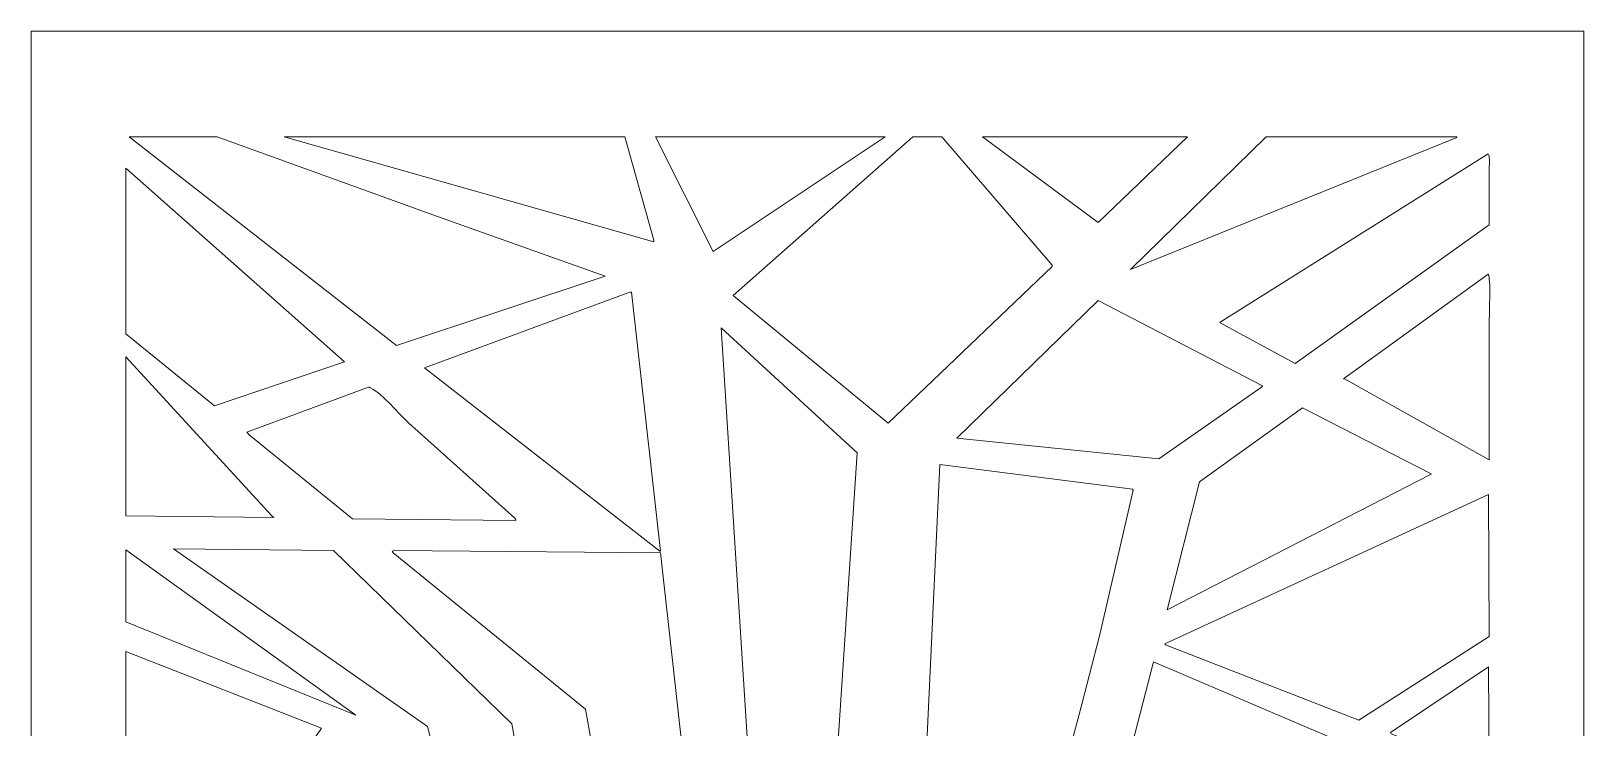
# Model space of a CAD drawing. Header units: centimetres. Extents: x 14.8 to 20.7, y -2.9 to 9.
# Drawn here: x 14.77 to 20.72, y 6.33 to 9 of the extents above; entities that cross this region are included whole.
import ezdxf

# ---------------------------------------------------------------- set-up
doc = ezdxf.new("R2010")
doc.units = ezdxf.units.CM
doc.header["$MEASUREMENT"] = 0
doc.layers.add('layer 1', color=7, linetype='Continuous')

msp = doc.modelspace()

# ---------------------------------------------------------------- linework, layer by layer
at = {"layer": 'layer 1', "color": 250, "lineweight": 9}
for points, knots in [([(14.76651, 9.00076), (14.76651, 9.00076), (14.76651, 9.00076), (14.76651, 9.00076), (14.76651, 9.00076), (14.76651, 9.00076), (20.71958, 9.00076), (20.71958, 9.00076), (20.71958, 9.00076), (20.71958, 9.00076), (20.71958, 9.00076), (20.71958, 9.00076), (20.71958, 9.00076), (20.71958, 9.00076), (20.71958, -2.92623), (20.71958, -2.92623), (20.71958, -2.92623), (20.71958, -2.92623), (20.71958, -2.92623), (20.71958, -2.92623), (20.71958, -2.92623), (20.71958, -2.92623), (14.76651, -2.92623), (14.76651, -2.92623), (14.76651, -2.92623), (14.76651, -2.92623), (14.76651, -2.92623), (14.76651, -2.92623), (14.76651, -2.92623), (14.76651, -2.92623), (14.76651, 9.00076), (14.76651, 9.00076), (14.76651, 9.00076), (14.76651, 9.00076), (14.76651, 9.00076), (14.76651, 9.00076)], [0, 0, 0, 0, 0.1, 0.1, 0.1, 0.1, 0.2, 0.2, 0.2, 0.2, 0.3, 0.3, 0.3, 0.3, 0.4, 0.4, 0.4, 0.4, 0.5, 0.5, 0.5, 0.5, 0.6, 0.6, 0.6, 0.6, 0.7, 0.7, 0.7, 0.7, 0.8, 0.8, 0.8, 0.8, 1, 1, 1, 1]), ([(15.14239, 8.59471), (15.14239, 8.59471), (15.14239, 8.59471), (15.14239, 8.59471), (15.14239, 8.59471), (15.14239, 8.59471), (16.1671, 7.79524), (16.1671, 7.79524), (16.1671, 7.79524), (16.1671, 7.79524), (16.1671, 7.79524), (16.1671, 7.79524), (16.1671, 7.79524), (16.1671, 7.79524), (16.96714, 8.06032), (16.96714, 8.06032), (16.96714, 8.06032), (16.96714, 8.06032), (16.96714, 8.06032), (16.96714, 8.06032), (16.96714, 8.06032), (16.96714, 8.06032), (16.32458, 8.28965), (16.32458, 8.28965), (16.32458, 8.28965), (16.32458, 8.28965), (16.32458, 8.28965), (16.32458, 8.28965), (16.32458, 8.28965), (16.32458, 8.28965), (15.48046, 8.59471), (15.48046, 8.59471), (15.48046, 8.59471), (15.48046, 8.59471), (15.48046, 8.59471), (15.48046, 8.59471), (15.48046, 8.59471), (15.48046, 8.59471), (15.14239, 8.59471), (15.14239, 8.59471), (15.14239, 8.59471), (15.14239, 8.59471), (15.14239, 8.59471), (15.14239, 8.59471)], [0, 0, 0, 0, 0.0833333, 0.0833333, 0.0833333, 0.0833333, 0.1666667, 0.1666667, 0.1666667, 0.1666667, 0.25, 0.25, 0.25, 0.25, 0.3333333, 0.3333333, 0.3333333, 0.3333333, 0.4166667, 0.4166667, 0.4166667, 0.4166667, 0.5, 0.5, 0.5, 0.5, 0.5833333, 0.5833333, 0.5833333, 0.5833333, 0.6666667, 0.6666667, 0.6666667, 0.6666667, 0.75, 0.75, 0.75, 0.75, 0.8333333, 0.8333333, 0.8333333, 0.8333333, 1, 1, 1, 1]), ([(15.73664, 8.59471), (15.73664, 8.59471), (15.73664, 8.59471), (15.73664, 8.59471), (15.73664, 8.59471), (15.73664, 8.59471), (17.15401, 8.19288), (17.15401, 8.19288), (17.15401, 8.19288), (17.15401, 8.19288), (17.15401, 8.19288), (17.15401, 8.19288), (17.15401, 8.19288), (17.15401, 8.19288), (17.15401, 8.19918), (17.15401, 8.19918), (17.15401, 8.19918), (17.15401, 8.19918), (17.15401, 8.19918), (17.15401, 8.19918), (17.15401, 8.19918), (17.15401, 8.19918), (17.04275, 8.59471), (17.04275, 8.59471), (17.04275, 8.59471), (17.04275, 8.59471), (17.04275, 8.59471), (17.04275, 8.59471), (17.04275, 8.59471), (17.04275, 8.59471), (15.73664, 8.59471), (15.73664, 8.59471), (15.73664, 8.59471), (15.73664, 8.59471), (15.73664, 8.59471), (15.73664, 8.59471)], [0, 0, 0, 0, 0.1, 0.1, 0.1, 0.1, 0.2, 0.2, 0.2, 0.2, 0.3, 0.3, 0.3, 0.3, 0.4, 0.4, 0.4, 0.4, 0.5, 0.5, 0.5, 0.5, 0.6, 0.6, 0.6, 0.6, 0.7, 0.7, 0.7, 0.7, 0.8, 0.8, 0.8, 0.8, 1, 1, 1, 1]), ([(17.16034, 8.59471), (17.16034, 8.59471), (17.16034, 8.59471), (17.16034, 8.59471), (17.16034, 8.59471), (17.16034, 8.59471), (17.38081, 8.155), (17.38081, 8.155), (17.38081, 8.155), (17.38081, 8.155), (17.38081, 8.155), (17.38081, 8.155), (17.38081, 8.155), (17.38081, 8.155), (18.04018, 8.59471), (18.04018, 8.59471), (18.04018, 8.59471), (18.04018, 8.59471), (18.04018, 8.59471), (18.04018, 8.59471), (18.04018, 8.59471), (18.04018, 8.59471), (17.16034, 8.59471), (17.16034, 8.59471), (17.16034, 8.59471), (17.16034, 8.59471), (17.16034, 8.59471), (17.16034, 8.59471)], [0, 0, 0, 0, 0.125, 0.125, 0.125, 0.125, 0.25, 0.25, 0.25, 0.25, 0.375, 0.375, 0.375, 0.375, 0.5, 0.5, 0.5, 0.5, 0.625, 0.625, 0.625, 0.625, 0.75, 0.75, 0.75, 0.75, 1, 1, 1, 1]), ([(18.14727, 8.59471), (18.14727, 8.59471), (18.14727, 8.59471), (18.14727, 8.59471), (18.14727, 8.59471), (18.14727, 8.59471), (17.45852, 7.98669), (17.45852, 7.98669), (17.45852, 7.98669), (17.45852, 7.98669), (17.45852, 7.98669), (17.45852, 7.98669), (17.45852, 7.98669), (17.45852, 7.98669), (18.05276, 7.49648), (18.05276, 7.49648), (18.05276, 7.49648), (18.05276, 7.49648), (18.05276, 7.49648), (18.05276, 7.49648), (18.05276, 7.49648), (18.05276, 7.49648), (18.68063, 8.09819), (18.68063, 8.09819), (18.68063, 8.09819), (18.68063, 8.09819), (18.68063, 8.09819), (18.68063, 8.09819), (18.68063, 8.09819), (18.68063, 8.09819), (18.68063, 8.1024), (18.68063, 8.1024), (18.68063, 8.1024), (18.68063, 8.1024), (18.68063, 8.1024), (18.68063, 8.1024), (18.68063, 8.1024), (18.68063, 8.1024), (18.25855, 8.59471), (18.25855, 8.59471), (18.25855, 8.59471), (18.25855, 8.59471), (18.25855, 8.59471), (18.25855, 8.59471), (18.25855, 8.59471), (18.25855, 8.59471), (18.14727, 8.59471), (18.14727, 8.59471), (18.14727, 8.59471), (18.14727, 8.59471), (18.14727, 8.59471), (18.14727, 8.59471)], [0, 0, 0, 0, 0.0714286, 0.0714286, 0.0714286, 0.0714286, 0.1428571, 0.1428571, 0.1428571, 0.1428571, 0.2142857, 0.2142857, 0.2142857, 0.2142857, 0.2857143, 0.2857143, 0.2857143, 0.2857143, 0.3571429, 0.3571429, 0.3571429, 0.3571429, 0.4285714, 0.4285714, 0.4285714, 0.4285714, 0.5, 0.5, 0.5, 0.5, 0.5714286, 0.5714286, 0.5714286, 0.5714286, 0.6428571, 0.6428571, 0.6428571, 0.6428571, 0.7142857, 0.7142857, 0.7142857, 0.7142857, 0.7857143, 0.7857143, 0.7857143, 0.7857143, 0.8571429, 0.8571429, 0.8571429, 0.8571429, 1, 1, 1, 1]), ([(18.41395, 8.59471), (18.41395, 8.59471), (18.41395, 8.59471), (18.41395, 8.59471), (18.41395, 8.59471), (18.41395, 8.59471), (18.85701, 8.26649), (18.85701, 8.26649), (18.85701, 8.26649), (18.85701, 8.26649), (18.85701, 8.26649), (18.85701, 8.26649), (18.85701, 8.26649), (18.85701, 8.26649), (19.19926, 8.59471), (19.19926, 8.59471), (19.19926, 8.59471), (19.19926, 8.59471), (19.19926, 8.59471), (19.19926, 8.59471), (19.19926, 8.59471), (19.19926, 8.59471), (18.41395, 8.59471), (18.41395, 8.59471), (18.41395, 8.59471), (18.41395, 8.59471), (18.41395, 8.59471), (18.41395, 8.59471)], [0, 0, 0, 0, 0.125, 0.125, 0.125, 0.125, 0.25, 0.25, 0.25, 0.25, 0.375, 0.375, 0.375, 0.375, 0.5, 0.5, 0.5, 0.5, 0.625, 0.625, 0.625, 0.625, 0.75, 0.75, 0.75, 0.75, 1, 1, 1, 1]), ([(19.50166, 8.59471), (19.50166, 8.59471), (19.50166, 8.59471), (19.50166, 8.59471), (19.50166, 8.59471), (19.50166, 8.59471), (18.98089, 8.0856), (18.98089, 8.0856), (18.98089, 8.0856), (18.98089, 8.0856), (18.98089, 8.0856), (18.98089, 8.0856), (18.98089, 8.0856), (18.98089, 8.0856), (20.23243, 8.5926), (20.23243, 8.5926), (20.23243, 8.5926), (20.23243, 8.5926), (20.23243, 8.5926), (20.23243, 8.5926), (20.23243, 8.5926), (20.23243, 8.5926), (20.23243, 8.59471), (20.23243, 8.59471), (20.23243, 8.59471), (20.23243, 8.59471), (20.23243, 8.59471), (20.23243, 8.59471), (20.23243, 8.59471), (20.23243, 8.59471), (19.50166, 8.59471), (19.50166, 8.59471), (19.50166, 8.59471), (19.50166, 8.59471), (19.50166, 8.59471), (19.50166, 8.59471)], [0, 0, 0, 0, 0.1, 0.1, 0.1, 0.1, 0.2, 0.2, 0.2, 0.2, 0.3, 0.3, 0.3, 0.3, 0.4, 0.4, 0.4, 0.4, 0.5, 0.5, 0.5, 0.5, 0.6, 0.6, 0.6, 0.6, 0.7, 0.7, 0.7, 0.7, 0.8, 0.8, 0.8, 0.8, 1, 1, 1, 1]), ([(20.35211, 8.52949), (20.35211, 8.52949), (20.35211, 8.52949), (20.35211, 8.52949), (20.35211, 8.52949), (20.35211, 8.52949), (19.32528, 7.88359), (19.32528, 7.88359), (19.32528, 7.88359), (19.32528, 7.88359), (19.32528, 7.88359), (19.32528, 7.88359), (19.32528, 7.88359), (19.32528, 7.88359), (19.32528, 7.88149), (19.32528, 7.88149), (19.32528, 7.88149), (19.32528, 7.88149), (19.32528, 7.88149), (19.32528, 7.88149), (19.32528, 7.88149), (19.32528, 7.88149), (19.61295, 7.7258), (19.61295, 7.7258), (19.61295, 7.7258), (19.61295, 7.7258), (19.61295, 7.7258), (19.61295, 7.7258), (19.61295, 7.7258), (19.61295, 7.7258), (20.35633, 8.25807), (20.35633, 8.25807), (20.35633, 8.25807), (20.35633, 8.25807), (20.35633, 8.25807), (20.35633, 8.25807), (20.35633, 8.25807), (20.35633, 8.25807), (20.35633, 8.45797), (20.35633, 8.45797), (20.35633, 8.45797), (20.35633, 8.45797), (20.35633, 8.45797), (20.35633, 8.45797), (20.35633, 8.45797), (20.35633, 8.45797), (20.35684, 8.47584), (20.35684, 8.47584), (20.35684, 8.47584), (20.35684, 8.47584), (20.35788, 8.49688), (20.35788, 8.49688), (20.35788, 8.49688), (20.35788, 8.49688), (20.35788, 8.50689), (20.35788, 8.50689), (20.35788, 8.50689), (20.35788, 8.50689), (20.35684, 8.51635), (20.35684, 8.51635), (20.35684, 8.51635), (20.35684, 8.51635), (20.35633, 8.52055), (20.35633, 8.52055), (20.35633, 8.52055), (20.35633, 8.52055), (20.35525, 8.52424), (20.35525, 8.52424), (20.35525, 8.52424), (20.35525, 8.52424), (20.35368, 8.52686), (20.35368, 8.52686), (20.35368, 8.52686), (20.35368, 8.52686), (20.35211, 8.52949), (20.35211, 8.52949), (20.35211, 8.52949), (20.35211, 8.52949), (20.35211, 8.52949), (20.35211, 8.52949)], [0, 0, 0, 0, 0.047619, 0.047619, 0.047619, 0.047619, 0.0952381, 0.0952381, 0.0952381, 0.0952381, 0.1428571, 0.1428571, 0.1428571, 0.1428571, 0.1904762, 0.1904762, 0.1904762, 0.1904762, 0.2380952, 0.2380952, 0.2380952, 0.2380952, 0.2857143, 0.2857143, 0.2857143, 0.2857143, 0.3333333, 0.3333333, 0.3333333, 0.3333333, 0.3809524, 0.3809524, 0.3809524, 0.3809524, 0.4285714, 0.4285714, 0.4285714, 0.4285714, 0.4761905, 0.4761905, 0.4761905, 0.4761905, 0.5238095, 0.5238095, 0.5238095, 0.5238095, 0.5714286, 0.5714286, 0.5714286, 0.5714286, 0.6190476, 0.6190476, 0.6190476, 0.6190476, 0.6666667, 0.6666667, 0.6666667, 0.6666667, 0.7142857, 0.7142857, 0.7142857, 0.7142857, 0.7619048, 0.7619048, 0.7619048, 0.7619048, 0.8095238, 0.8095238, 0.8095238, 0.8095238, 0.8571429, 0.8571429, 0.8571429, 0.8571429, 0.9047619, 0.9047619, 0.9047619, 0.9047619, 1, 1, 1, 1]), ([(15.12977, 8.47478), (15.12977, 8.47478), (15.12977, 8.47478), (15.12977, 8.47478), (15.12977, 8.47478), (15.12977, 8.47478), (15.12977, 7.83941), (15.12977, 7.83941), (15.12977, 7.83941), (15.12977, 7.83941), (15.12977, 7.83941), (15.12977, 7.83941), (15.12977, 7.83941), (15.12977, 7.83941), (15.46996, 7.5638), (15.46996, 7.5638), (15.46996, 7.5638), (15.46996, 7.5638), (15.46996, 7.5638), (15.46996, 7.5638), (15.46996, 7.5638), (15.46996, 7.5638), (15.96761, 7.73213), (15.96761, 7.73213), (15.96761, 7.73213), (15.96761, 7.73213), (15.96761, 7.73213), (15.96761, 7.73213), (15.96761, 7.73213), (15.96761, 7.73213), (15.12977, 8.47478), (15.12977, 8.47478), (15.12977, 8.47478), (15.12977, 8.47478), (15.12977, 8.47478), (15.12977, 8.47478)], [0, 0, 0, 0, 0.1, 0.1, 0.1, 0.1, 0.2, 0.2, 0.2, 0.2, 0.3, 0.3, 0.3, 0.3, 0.4, 0.4, 0.4, 0.4, 0.5, 0.5, 0.5, 0.5, 0.6, 0.6, 0.6, 0.6, 0.7, 0.7, 0.7, 0.7, 0.8, 0.8, 0.8, 0.8, 1, 1, 1, 1]), ([(20.35211, 8.06874), (20.35211, 8.06874), (20.35211, 8.06874), (20.35211, 8.06874), (20.35211, 8.06874), (20.35211, 8.06874), (19.79774, 7.6669), (19.79774, 7.6669), (19.79774, 7.6669), (19.79774, 7.6669), (19.79774, 7.6669), (19.79774, 7.6669), (19.79774, 7.6669), (19.79774, 7.6669), (19.80195, 7.6669), (19.80195, 7.6669), (19.80195, 7.6669), (19.80195, 7.6669), (19.80195, 7.6669), (19.80195, 7.6669), (19.80195, 7.6669), (19.80195, 7.6669), (20.35633, 7.3555), (20.35633, 7.3555), (20.35633, 7.3555), (20.35633, 7.3555), (20.35633, 7.3555), (20.35633, 7.3555), (20.35633, 7.3555), (20.35633, 7.3555), (20.35633, 7.88359), (20.35633, 7.88359), (20.35633, 7.88359), (20.35633, 7.88359), (20.35633, 7.88359), (20.35633, 7.88359), (20.35633, 7.88359), (20.35633, 7.88359), (20.35735, 7.92359), (20.35735, 7.92359), (20.35735, 7.92359), (20.35735, 7.92359), (20.35788, 7.95197), (20.35788, 7.95197), (20.35788, 7.95197), (20.35788, 7.95197), (20.3584, 7.98249), (20.3584, 7.98249), (20.3584, 7.98249), (20.3584, 7.98249), (20.3584, 8.01245), (20.3584, 8.01245), (20.3584, 8.01245), (20.3584, 8.01245), (20.3584, 8.02614), (20.3584, 8.02614), (20.3584, 8.02614), (20.3584, 8.02614), (20.35788, 8.03821), (20.35788, 8.03821), (20.35788, 8.03821), (20.35788, 8.03821), (20.35684, 8.04927), (20.35684, 8.04927), (20.35684, 8.04927), (20.35684, 8.04927), (20.35578, 8.05822), (20.35578, 8.05822), (20.35578, 8.05822), (20.35578, 8.05822), (20.35421, 8.06454), (20.35421, 8.06454), (20.35421, 8.06454), (20.35421, 8.06454), (20.35314, 8.06717), (20.35314, 8.06717), (20.35314, 8.06717), (20.35314, 8.06717), (20.35211, 8.06874), (20.35211, 8.06874), (20.35211, 8.06874), (20.35211, 8.06874), (20.35211, 8.06874), (20.35211, 8.06874)], [0, 0, 0, 0, 0.0454545, 0.0454545, 0.0454545, 0.0454545, 0.0909091, 0.0909091, 0.0909091, 0.0909091, 0.1363636, 0.1363636, 0.1363636, 0.1363636, 0.1818182, 0.1818182, 0.1818182, 0.1818182, 0.2272727, 0.2272727, 0.2272727, 0.2272727, 0.2727273, 0.2727273, 0.2727273, 0.2727273, 0.3181818, 0.3181818, 0.3181818, 0.3181818, 0.3636364, 0.3636364, 0.3636364, 0.3636364, 0.4090909, 0.4090909, 0.4090909, 0.4090909, 0.4545455, 0.4545455, 0.4545455, 0.4545455, 0.5, 0.5, 0.5, 0.5, 0.5454545, 0.5454545, 0.5454545, 0.5454545, 0.5909091, 0.5909091, 0.5909091, 0.5909091, 0.6363636, 0.6363636, 0.6363636, 0.6363636, 0.6818182, 0.6818182, 0.6818182, 0.6818182, 0.7272727, 0.7272727, 0.7272727, 0.7272727, 0.7727273, 0.7727273, 0.7727273, 0.7727273, 0.8181818, 0.8181818, 0.8181818, 0.8181818, 0.8636364, 0.8636364, 0.8636364, 0.8636364, 0.9090909, 0.9090909, 0.9090909, 0.9090909, 1, 1, 1, 1]), ([(17.06165, 7.99931), (17.06165, 7.99931), (17.06165, 7.99931), (17.06165, 7.99931), (17.06165, 7.99931), (17.06165, 7.99931), (16.27421, 7.70895), (16.27421, 7.70895), (16.27421, 7.70895), (16.27421, 7.70895), (16.27421, 7.70895), (16.27421, 7.70895), (16.27421, 7.70895), (16.27421, 7.70895), (17.17714, 7.00627), (17.17714, 7.00627), (17.17714, 7.00627), (17.17714, 7.00627), (17.17714, 7.00627), (17.17714, 7.00627), (17.17714, 7.00627), (17.17714, 7.00627), (17.17922, 7.00627), (17.17922, 7.00627), (17.17922, 7.00627), (17.17922, 7.00627), (17.17922, 7.00627), (17.17922, 7.00627), (17.17922, 7.00627), (17.17922, 7.00627), (17.06795, 7.99931), (17.06795, 7.99931), (17.06795, 7.99931), (17.06795, 7.99931), (17.06795, 7.99931), (17.06795, 7.99931), (17.06795, 7.99931), (17.06795, 7.99931), (17.06165, 7.99931), (17.06165, 7.99931), (17.06165, 7.99931), (17.06165, 7.99931), (17.06165, 7.99931), (17.06165, 7.99931)], [0, 0, 0, 0, 0.0833333, 0.0833333, 0.0833333, 0.0833333, 0.1666667, 0.1666667, 0.1666667, 0.1666667, 0.25, 0.25, 0.25, 0.25, 0.3333333, 0.3333333, 0.3333333, 0.3333333, 0.4166667, 0.4166667, 0.4166667, 0.4166667, 0.5, 0.5, 0.5, 0.5, 0.5833333, 0.5833333, 0.5833333, 0.5833333, 0.6666667, 0.6666667, 0.6666667, 0.6666667, 0.75, 0.75, 0.75, 0.75, 0.8333333, 0.8333333, 0.8333333, 0.8333333, 1, 1, 1, 1]), ([(18.85701, 7.96775), (18.85701, 7.96775), (18.85701, 7.96775), (18.85701, 7.96775), (18.85701, 7.96775), (18.85701, 7.96775), (18.31527, 7.43965), (18.31527, 7.43965), (18.31527, 7.43965), (18.31527, 7.43965), (18.31527, 7.43965), (18.31527, 7.43965), (18.31527, 7.43965), (18.31527, 7.43965), (19.0901, 7.35973), (19.0901, 7.35973), (19.0901, 7.35973), (19.0901, 7.35973), (19.0901, 7.35973), (19.0901, 7.35973), (19.0901, 7.35973), (19.0901, 7.35973), (19.48696, 7.63744), (19.48696, 7.63744), (19.48696, 7.63744), (19.48696, 7.63744), (19.48696, 7.63744), (19.48696, 7.63744), (19.48696, 7.63744), (19.48696, 7.63744), (19.48486, 7.64165), (19.48486, 7.64165), (19.48486, 7.64165), (19.48486, 7.64165), (19.48486, 7.64165), (19.48486, 7.64165), (19.48486, 7.64165), (19.48486, 7.64165), (18.85701, 7.96775), (18.85701, 7.96775), (18.85701, 7.96775), (18.85701, 7.96775), (18.85701, 7.96775), (18.85701, 7.96775)], [0, 0, 0, 0, 0.0833333, 0.0833333, 0.0833333, 0.0833333, 0.1666667, 0.1666667, 0.1666667, 0.1666667, 0.25, 0.25, 0.25, 0.25, 0.3333333, 0.3333333, 0.3333333, 0.3333333, 0.4166667, 0.4166667, 0.4166667, 0.4166667, 0.5, 0.5, 0.5, 0.5, 0.5833333, 0.5833333, 0.5833333, 0.5833333, 0.6666667, 0.6666667, 0.6666667, 0.6666667, 0.75, 0.75, 0.75, 0.75, 0.8333333, 0.8333333, 0.8333333, 0.8333333, 1, 1, 1, 1]), ([(17.41232, 7.86255), (17.41232, 7.86255), (17.41232, 7.86255), (17.41232, 7.86255), (17.41232, 7.86255), (17.41232, 7.86255), (17.6496, 4.11763), (17.6496, 4.11763), (17.6496, 4.11763), (17.6496, 4.11763), (17.6496, 4.11763), (17.6496, 4.11763), (17.6496, 4.11763), (17.6496, 4.11763), (17.73778, 4.42267), (17.73778, 4.42267), (17.73778, 4.42267), (17.73778, 4.42267), (17.73778, 4.42267), (17.73778, 4.42267), (17.73778, 4.42267), (17.73778, 4.42267), (17.9331, 7.38287), (17.9331, 7.38287), (17.9331, 7.38287), (17.9331, 7.38287), (17.9331, 7.38287), (17.9331, 7.38287), (17.9331, 7.38287), (17.9331, 7.38287), (17.41232, 7.86255), (17.41232, 7.86255), (17.41232, 7.86255), (17.41232, 7.86255), (17.41232, 7.86255), (17.41232, 7.86255)], [0, 0, 0, 0, 0.1, 0.1, 0.1, 0.1, 0.2, 0.2, 0.2, 0.2, 0.3, 0.3, 0.3, 0.3, 0.4, 0.4, 0.4, 0.4, 0.5, 0.5, 0.5, 0.5, 0.6, 0.6, 0.6, 0.6, 0.7, 0.7, 0.7, 0.7, 0.8, 0.8, 0.8, 0.8, 1, 1, 1, 1]), ([(15.12977, 7.14094), (15.12977, 7.14094), (15.12977, 7.14094), (15.12977, 7.14094), (15.12977, 7.14094), (15.12977, 7.14094), (15.69674, 7.13458), (15.69674, 7.13458), (15.69674, 7.13458), (15.69674, 7.13458), (15.69674, 7.13458), (15.69674, 7.13458), (15.69674, 7.13458), (15.69674, 7.13458), (15.68834, 7.14302), (15.68834, 7.14302), (15.68834, 7.14302), (15.68834, 7.14302), (15.68834, 7.14302), (15.68834, 7.14302), (15.68834, 7.14302), (15.68834, 7.14302), (15.12977, 7.75104), (15.12977, 7.75104), (15.12977, 7.75104), (15.12977, 7.75104), (15.12977, 7.75104), (15.12977, 7.75104), (15.12977, 7.75104), (15.12977, 7.75104), (15.12977, 7.14094), (15.12977, 7.14094), (15.12977, 7.14094), (15.12977, 7.14094), (15.12977, 7.14094), (15.12977, 7.14094)], [0, 0, 0, 0, 0.1, 0.1, 0.1, 0.1, 0.2, 0.2, 0.2, 0.2, 0.3, 0.3, 0.3, 0.3, 0.4, 0.4, 0.4, 0.4, 0.5, 0.5, 0.5, 0.5, 0.6, 0.6, 0.6, 0.6, 0.7, 0.7, 0.7, 0.7, 0.8, 0.8, 0.8, 0.8, 1, 1, 1, 1]), ([(16.06001, 7.63534), (16.06001, 7.63534), (16.06001, 7.63534), (16.06001, 7.63534), (16.06001, 7.63534), (16.06001, 7.63534), (15.59385, 7.46283), (15.59385, 7.46283), (15.59385, 7.46283), (15.59385, 7.46283), (15.59385, 7.46283), (15.59385, 7.46283), (15.59385, 7.46283), (15.59385, 7.46283), (15.60223, 7.45228), (15.60223, 7.45228), (15.60223, 7.45228), (15.60223, 7.45228), (15.60223, 7.45228), (15.60223, 7.45228), (15.60223, 7.45228), (15.60223, 7.45228), (15.99911, 7.13041), (15.99911, 7.13041), (15.99911, 7.13041), (15.99911, 7.13041), (15.99911, 7.13041), (15.99911, 7.13041), (15.99911, 7.13041), (15.99911, 7.13041), (16.62488, 7.12408), (16.62488, 7.12408), (16.62488, 7.12408), (16.62488, 7.12408), (16.62488, 7.12408), (16.62488, 7.12408), (16.62488, 7.12408), (16.62488, 7.12408), (16.62488, 7.1262), (16.62488, 7.1262), (16.62488, 7.1262), (16.62488, 7.1262), (16.62488, 7.1262), (16.62488, 7.1262), (16.62488, 7.1262), (16.62488, 7.1262), (16.62069, 7.1325), (16.62069, 7.1325), (16.62069, 7.1325), (16.62069, 7.1325), (16.62069, 7.1325), (16.62069, 7.1325), (16.62069, 7.1325), (16.62069, 7.1325), (16.21331, 7.49858), (16.21331, 7.49858), (16.21331, 7.49858), (16.21331, 7.49858), (16.21331, 7.49858), (16.21331, 7.49858), (16.21331, 7.49858), (16.21331, 7.49858), (16.20647, 7.5049), (16.20647, 7.5049), (16.20647, 7.5049), (16.20647, 7.5049), (16.1986, 7.51279), (16.1986, 7.51279), (16.1986, 7.51279), (16.1986, 7.51279), (16.18076, 7.53118), (16.18076, 7.53118), (16.18076, 7.53118), (16.18076, 7.53118), (16.16078, 7.55223), (16.16078, 7.55223), (16.16078, 7.55223), (16.16078, 7.55223), (16.13929, 7.57433), (16.13929, 7.57433), (16.13929, 7.57433), (16.13929, 7.57433), (16.12826, 7.58484), (16.12826, 7.58484), (16.12826, 7.58484), (16.12826, 7.58484), (16.11776, 7.59536), (16.11776, 7.59536), (16.11776, 7.59536), (16.11776, 7.59536), (16.10673, 7.60484), (16.10673, 7.60484), (16.10673, 7.60484), (16.10673, 7.60484), (16.09625, 7.61378), (16.09625, 7.61378), (16.09625, 7.61378), (16.09625, 7.61378), (16.08628, 7.62113), (16.08628, 7.62113), (16.08628, 7.62113), (16.08628, 7.62113), (16.07682, 7.62744), (16.07682, 7.62744), (16.07682, 7.62744), (16.07682, 7.62744), (16.06788, 7.63217), (16.06788, 7.63217), (16.06788, 7.63217), (16.06788, 7.63217), (16.06421, 7.6343), (16.06421, 7.6343), (16.06421, 7.6343), (16.06421, 7.6343), (16.06001, 7.63534), (16.06001, 7.63534), (16.06001, 7.63534), (16.06001, 7.63534), (16.06001, 7.63534), (16.06001, 7.63534)], [0, 0, 0, 0, 0.0322581, 0.0322581, 0.0322581, 0.0322581, 0.0645161, 0.0645161, 0.0645161, 0.0645161, 0.0967742, 0.0967742, 0.0967742, 0.0967742, 0.1290323, 0.1290323, 0.1290323, 0.1290323, 0.1612903, 0.1612903, 0.1612903, 0.1612903, 0.1935484, 0.1935484, 0.1935484, 0.1935484, 0.2258065, 0.2258065, 0.2258065, 0.2258065, 0.2580645, 0.2580645, 0.2580645, 0.2580645, 0.2903226, 0.2903226, 0.2903226, 0.2903226, 0.3225806, 0.3225806, 0.3225806, 0.3225806, 0.3548387, 0.3548387, 0.3548387, 0.3548387, 0.3870968, 0.3870968, 0.3870968, 0.3870968, 0.4193548, 0.4193548, 0.4193548, 0.4193548, 0.4516129, 0.4516129, 0.4516129, 0.4516129, 0.483871, 0.483871, 0.483871, 0.483871, 0.516129, 0.516129, 0.516129, 0.516129, 0.5483871, 0.5483871, 0.5483871, 0.5483871, 0.5806452, 0.5806452, 0.5806452, 0.5806452, 0.6129032, 0.6129032, 0.6129032, 0.6129032, 0.6451613, 0.6451613, 0.6451613, 0.6451613, 0.6774194, 0.6774194, 0.6774194, 0.6774194, 0.7096774, 0.7096774, 0.7096774, 0.7096774, 0.7419355, 0.7419355, 0.7419355, 0.7419355, 0.7741935, 0.7741935, 0.7741935, 0.7741935, 0.8064516, 0.8064516, 0.8064516, 0.8064516, 0.8387097, 0.8387097, 0.8387097, 0.8387097, 0.8709677, 0.8709677, 0.8709677, 0.8709677, 0.9032258, 0.9032258, 0.9032258, 0.9032258, 0.9354839, 0.9354839, 0.9354839, 0.9354839, 1, 1, 1, 1]), ([(19.64025, 7.55536), (19.64025, 7.55536), (19.64025, 7.55536), (19.64025, 7.55536), (19.64025, 7.55536), (19.64025, 7.55536), (19.24548, 7.27136), (19.24548, 7.27136), (19.24548, 7.27136), (19.24548, 7.27136), (19.24548, 7.27136), (19.24548, 7.27136), (19.24548, 7.27136), (19.24548, 7.27136), (19.12158, 6.78115), (19.12158, 6.78115), (19.12158, 6.78115), (19.12158, 6.78115), (19.12158, 6.78115), (19.12158, 6.78115), (19.12158, 6.78115), (19.12158, 6.78115), (20.13372, 7.30082), (20.13372, 7.30082), (20.13372, 7.30082), (20.13372, 7.30082), (20.13372, 7.30082), (20.13372, 7.30082), (20.13372, 7.30082), (20.13372, 7.30082), (20.13372, 7.30294), (20.13372, 7.30294), (20.13372, 7.30294), (20.13372, 7.30294), (20.13372, 7.30294), (20.13372, 7.30294), (20.13372, 7.30294), (20.13372, 7.30294), (19.64025, 7.55536), (19.64025, 7.55536), (19.64025, 7.55536), (19.64025, 7.55536), (19.64025, 7.55536), (19.64025, 7.55536)], [0, 0, 0, 0, 0.0833333, 0.0833333, 0.0833333, 0.0833333, 0.1666667, 0.1666667, 0.1666667, 0.1666667, 0.25, 0.25, 0.25, 0.25, 0.3333333, 0.3333333, 0.3333333, 0.3333333, 0.4166667, 0.4166667, 0.4166667, 0.4166667, 0.5, 0.5, 0.5, 0.5, 0.5833333, 0.5833333, 0.5833333, 0.5833333, 0.6666667, 0.6666667, 0.6666667, 0.6666667, 0.75, 0.75, 0.75, 0.75, 0.8333333, 0.8333333, 0.8333333, 0.8333333, 1, 1, 1, 1]), ([(18.25016, 7.33868), (18.25016, 7.33868), (18.25016, 7.33868), (18.25016, 7.33868), (18.25016, 7.33868), (18.25016, 7.33868), (18.09477, 3.99979), (18.09477, 3.99979), (18.09477, 3.99979), (18.09477, 3.99979), (18.09477, 3.99979), (18.09477, 3.99979), (18.09477, 3.99979), (18.09477, 3.99979), (18.09687, 3.99979), (18.09687, 3.99979), (18.09687, 3.99979), (18.09687, 3.99979), (18.09687, 3.99979), (18.09687, 3.99979), (18.09687, 3.99979), (18.09687, 3.99979), (18.09897, 3.99979), (18.09897, 3.99979), (18.09897, 3.99979), (18.09897, 3.99979), (18.09897, 3.99979), (18.09897, 3.99979), (18.09897, 3.99979), (18.09897, 3.99979), (18.14935, 4.18074), (18.14935, 4.18074), (18.14935, 4.18074), (18.14935, 4.18074), (18.14935, 4.18074), (18.14935, 4.18074), (18.14935, 4.18074), (18.14935, 4.18074), (18.16196, 4.22281), (18.16196, 4.22281), (18.16196, 4.22281), (18.16196, 4.22281), (18.17404, 4.26438), (18.17404, 4.26438), (18.17404, 4.26438), (18.17404, 4.26438), (18.19766, 4.34749), (18.19766, 4.34749), (18.19766, 4.34749), (18.19766, 4.34749), (18.2213, 4.42953), (18.2213, 4.42953), (18.2213, 4.42953), (18.2213, 4.42953), (18.23335, 4.47056), (18.23335, 4.47056), (18.23335, 4.47056), (18.23335, 4.47056), (18.24597, 4.51105), (18.24597, 4.51105), (18.24597, 4.51105), (18.24597, 4.51105), (18.24597, 4.51105), (18.24597, 4.51105), (18.24597, 4.51105), (18.24597, 4.51105), (18.53154, 5.47252), (18.53154, 5.47252), (18.53154, 5.47252), (18.53154, 5.47252), (18.53154, 5.47252), (18.53154, 5.47252), (18.53154, 5.47252), (18.53154, 5.47252), (18.55412, 5.54721), (18.55412, 5.54721), (18.55412, 5.54721), (18.55412, 5.54721), (18.57669, 5.62191), (18.57669, 5.62191), (18.57669, 5.62191), (18.57669, 5.62191), (18.5982, 5.69712), (18.5982, 5.69712), (18.5982, 5.69712), (18.5982, 5.69712), (18.61974, 5.77233), (18.61974, 5.77233), (18.61974, 5.77233), (18.61974, 5.77233), (18.64123, 5.84754), (18.64123, 5.84754), (18.64123, 5.84754), (18.64123, 5.84754), (18.66223, 5.92327), (18.66223, 5.92327), (18.66223, 5.92327), (18.66223, 5.92327), (18.7032, 6.07478), (18.7032, 6.07478), (18.7032, 6.07478), (18.7032, 6.07478), (18.74361, 6.22731), (18.74361, 6.22731), (18.74361, 6.22731), (18.74361, 6.22731), (18.78404, 6.37983), (18.78404, 6.37983), (18.78404, 6.37983), (18.78404, 6.37983), (18.86331, 6.68646), (18.86331, 6.68646), (18.86331, 6.68646), (18.86331, 6.68646), (18.86331, 6.68646), (18.86331, 6.68646), (18.86331, 6.68646), (18.86331, 6.68646), (18.99139, 7.23981), (18.99139, 7.23981), (18.99139, 7.23981), (18.99139, 7.23981), (18.99139, 7.23981), (18.99139, 7.23981), (18.99139, 7.23981), (18.99139, 7.23981), (18.9893, 7.24402), (18.9893, 7.24402), (18.9893, 7.24402), (18.9893, 7.24402), (18.9893, 7.24402), (18.9893, 7.24402), (18.9893, 7.24402), (18.9893, 7.24402), (18.25016, 7.33868), (18.25016, 7.33868), (18.25016, 7.33868), (18.25016, 7.33868), (18.25016, 7.33868), (18.25016, 7.33868)], [0, 0, 0, 0, 0.0277778, 0.0277778, 0.0277778, 0.0277778, 0.0555556, 0.0555556, 0.0555556, 0.0555556, 0.0833333, 0.0833333, 0.0833333, 0.0833333, 0.1111111, 0.1111111, 0.1111111, 0.1111111, 0.1388889, 0.1388889, 0.1388889, 0.1388889, 0.1666667, 0.1666667, 0.1666667, 0.1666667, 0.1944444, 0.1944444, 0.1944444, 0.1944444, 0.2222222, 0.2222222, 0.2222222, 0.2222222, 0.25, 0.25, 0.25, 0.25, 0.2777778, 0.2777778, 0.2777778, 0.2777778, 0.3055556, 0.3055556, 0.3055556, 0.3055556, 0.3333333, 0.3333333, 0.3333333, 0.3333333, 0.3611111, 0.3611111, 0.3611111, 0.3611111, 0.3888889, 0.3888889, 0.3888889, 0.3888889, 0.4166667, 0.4166667, 0.4166667, 0.4166667, 0.4444444, 0.4444444, 0.4444444, 0.4444444, 0.4722222, 0.4722222, 0.4722222, 0.4722222, 0.5, 0.5, 0.5, 0.5, 0.5277778, 0.5277778, 0.5277778, 0.5277778, 0.5555556, 0.5555556, 0.5555556, 0.5555556, 0.5833333, 0.5833333, 0.5833333, 0.5833333, 0.6111111, 0.6111111, 0.6111111, 0.6111111, 0.6388889, 0.6388889, 0.6388889, 0.6388889, 0.6666667, 0.6666667, 0.6666667, 0.6666667, 0.6944444, 0.6944444, 0.6944444, 0.6944444, 0.7222222, 0.7222222, 0.7222222, 0.7222222, 0.75, 0.75, 0.75, 0.75, 0.7777778, 0.7777778, 0.7777778, 0.7777778, 0.8055556, 0.8055556, 0.8055556, 0.8055556, 0.8333333, 0.8333333, 0.8333333, 0.8333333, 0.8611111, 0.8611111, 0.8611111, 0.8611111, 0.8888889, 0.8888889, 0.8888889, 0.8888889, 0.9166667, 0.9166667, 0.9166667, 0.9166667, 0.9444444, 0.9444444, 0.9444444, 0.9444444, 1, 1, 1, 1]), ([(20.35421, 7.22297), (20.35421, 7.22297), (20.35421, 7.22297), (20.35421, 7.22297), (20.35421, 7.22297), (20.35421, 7.22297), (19.11319, 6.65073), (19.11319, 6.65073), (19.11319, 6.65073), (19.11319, 6.65073), (19.11319, 6.65073), (19.11319, 6.65073), (19.11319, 6.65073), (19.11319, 6.65073), (19.11529, 6.6465), (19.11529, 6.6465), (19.11529, 6.6465), (19.11529, 6.6465), (19.11529, 6.6465), (19.11529, 6.6465), (19.11529, 6.6465), (19.11529, 6.6465), (19.85654, 6.35825), (19.85654, 6.35825), (19.85654, 6.35825), (19.85654, 6.35825), (19.85654, 6.35825), (19.85654, 6.35825), (19.85654, 6.35825), (19.85654, 6.35825), (20.35633, 6.67805), (20.35633, 6.67805), (20.35633, 6.67805), (20.35633, 6.67805), (20.35633, 6.67805), (20.35633, 6.67805), (20.35633, 6.67805), (20.35633, 6.67805), (20.35421, 7.22297), (20.35421, 7.22297), (20.35421, 7.22297), (20.35421, 7.22297), (20.35421, 7.22297), (20.35421, 7.22297)], [0, 0, 0, 0, 0.0833333, 0.0833333, 0.0833333, 0.0833333, 0.1666667, 0.1666667, 0.1666667, 0.1666667, 0.25, 0.25, 0.25, 0.25, 0.3333333, 0.3333333, 0.3333333, 0.3333333, 0.4166667, 0.4166667, 0.4166667, 0.4166667, 0.5, 0.5, 0.5, 0.5, 0.5833333, 0.5833333, 0.5833333, 0.5833333, 0.6666667, 0.6666667, 0.6666667, 0.6666667, 0.75, 0.75, 0.75, 0.75, 0.8333333, 0.8333333, 0.8333333, 0.8333333, 1, 1, 1, 1]), ([(15.12977, 7.01047), (15.12977, 7.01047), (15.12977, 7.01047), (15.12977, 7.01047), (15.12977, 7.01047), (15.12977, 7.01047), (15.12977, 6.73487), (15.12977, 6.73487), (15.12977, 6.73487), (15.12977, 6.73487), (15.12977, 6.73487), (15.12977, 6.73487), (15.12977, 6.73487), (15.12977, 6.73487), (16.01171, 6.37722), (16.01171, 6.37722), (16.01171, 6.37722), (16.01171, 6.37722), (16.01171, 6.37722), (16.01171, 6.37722), (16.01171, 6.37722), (16.01171, 6.37722), (15.12977, 7.01047), (15.12977, 7.01047), (15.12977, 7.01047), (15.12977, 7.01047), (15.12977, 7.01047), (15.12977, 7.01047)], [0, 0, 0, 0, 0.125, 0.125, 0.125, 0.125, 0.25, 0.25, 0.25, 0.25, 0.375, 0.375, 0.375, 0.375, 0.5, 0.5, 0.5, 0.5, 0.625, 0.625, 0.625, 0.625, 0.75, 0.75, 0.75, 0.75, 1, 1, 1, 1]), ([(15.31246, 7.01468), (15.31246, 7.01468), (15.31246, 7.01468), (15.31246, 7.01468), (15.31246, 7.01468), (15.31246, 7.01468), (16.2868, 6.33303), (16.2868, 6.33303), (16.2868, 6.33303), (16.2868, 6.33303), (16.2868, 6.33303), (16.2868, 6.33303), (16.2868, 6.33303), (16.2868, 6.33303), (16.74668, 4.56363), (16.74668, 4.56363), (16.74668, 4.56363), (16.74668, 4.56363), (16.74668, 4.56363), (16.74668, 4.56363), (16.74668, 4.56363), (16.74668, 4.56363), (17.02172, 3.52222), (17.02172, 3.52222), (17.02172, 3.52222), (17.02172, 3.52222), (17.02172, 3.52222), (17.02172, 3.52222), (17.02172, 3.52222), (17.02172, 3.52222), (17.10363, 3.15402), (17.10363, 3.15402), (17.10363, 3.15402), (17.10363, 3.15402), (17.10363, 3.15402), (17.10363, 3.15402), (17.10363, 3.15402), (17.10363, 3.15402), (17.30312, 2.24305), (17.30312, 2.24305), (17.30312, 2.24305), (17.30312, 2.24305), (17.30312, 2.24305), (17.30312, 2.24305), (17.30312, 2.24305), (17.30312, 2.24305), (17.3703, 2.08103), (17.3703, 2.08103), (17.3703, 2.08103), (17.3703, 2.08103), (17.3703, 2.08103), (17.3703, 2.08103), (17.3703, 2.08103), (17.3703, 2.08103), (17.38711, 2.0395), (17.38711, 2.0395), (17.38711, 2.0395), (17.38711, 2.0395), (17.40391, 1.99899), (17.40391, 1.99899), (17.40391, 1.99899), (17.40391, 1.99899), (17.43804, 1.91853), (17.43804, 1.91853), (17.43804, 1.91853), (17.43804, 1.91853), (17.47217, 1.83963), (17.47217, 1.83963), (17.47217, 1.83963), (17.47217, 1.83963), (17.50735, 1.76178), (17.50735, 1.76178), (17.50735, 1.76178), (17.50735, 1.76178), (17.57716, 1.60661), (17.57716, 1.60661), (17.57716, 1.60661), (17.57716, 1.60661), (17.61231, 1.52878), (17.61231, 1.52878), (17.61231, 1.52878), (17.61231, 1.52878), (17.64751, 1.44988), (17.64751, 1.44988), (17.64751, 1.44988), (17.64751, 1.44988), (17.64751, 1.44988), (17.64751, 1.44988), (17.64751, 1.44988), (17.64751, 1.44988), (17.77981, 1.16587), (17.77981, 1.16587), (17.77981, 1.16587), (17.77981, 1.16587), (17.77981, 1.16587), (17.77981, 1.16587), (17.77981, 1.16587), (17.77981, 1.16587), (17.78189, 1.16587), (17.78189, 1.16587), (17.78189, 1.16587), (17.78189, 1.16587), (17.78189, 1.16587), (17.78189, 1.16587), (17.78189, 1.16587), (17.78189, 1.16587), (17.78189, 1.17005), (17.78189, 1.17005), (17.78189, 1.17005), (17.78189, 1.17005), (17.78189, 1.17005), (17.78189, 1.17005), (17.78189, 1.17005), (17.78189, 1.17005), (17.85119, 1.38257), (17.85119, 1.38257), (17.85119, 1.38257), (17.85119, 1.38257), (17.85119, 1.38257), (17.85119, 1.38257), (17.85119, 1.38257), (17.85119, 1.38257), (17.46691, 2.14205), (17.46691, 2.14205), (17.46691, 2.14205), (17.46691, 2.14205), (17.46691, 2.14205), (17.46691, 2.14205), (17.46691, 2.14205), (17.46691, 2.14205), (17.38293, 2.56495), (17.38293, 2.56495), (17.38293, 2.56495), (17.38293, 2.56495), (17.38293, 2.56495), (17.38293, 2.56495), (17.38293, 2.56495), (17.38293, 2.56495), (17.22124, 3.4065), (17.22124, 3.4065), (17.22124, 3.4065), (17.22124, 3.4065), (17.22124, 3.4065), (17.22124, 3.4065), (17.22124, 3.4065), (17.22124, 3.4065), (17.05955, 3.85883), (17.05955, 3.85883), (17.05955, 3.85883), (17.05955, 3.85883), (17.05955, 3.85883), (17.05955, 3.85883), (17.05955, 3.85883), (17.05955, 3.85883), (16.84326, 5.04754), (16.84326, 5.04754), (16.84326, 5.04754), (16.84326, 5.04754), (16.84326, 5.04754), (16.84326, 5.04754), (16.84326, 5.04754), (16.84326, 5.04754), (16.61017, 6.34356), (16.61017, 6.34356), (16.61017, 6.34356), (16.61017, 6.34356), (16.61017, 6.34356), (16.61017, 6.34356), (16.61017, 6.34356), (16.61017, 6.34356), (15.92561, 7.00837), (15.92561, 7.00837), (15.92561, 7.00837), (15.92561, 7.00837), (15.92561, 7.00837), (15.92561, 7.00837), (15.92561, 7.00837), (15.92561, 7.00837), (15.31246, 7.01468), (15.31246, 7.01468), (15.31246, 7.01468), (15.31246, 7.01468), (15.31246, 7.01468), (15.31246, 7.01468)], [0, 0, 0, 0, 0.0212766, 0.0212766, 0.0212766, 0.0212766, 0.0425532, 0.0425532, 0.0425532, 0.0425532, 0.0638298, 0.0638298, 0.0638298, 0.0638298, 0.0851064, 0.0851064, 0.0851064, 0.0851064, 0.106383, 0.106383, 0.106383, 0.106383, 0.1276596, 0.1276596, 0.1276596, 0.1276596, 0.1489362, 0.1489362, 0.1489362, 0.1489362, 0.1702128, 0.1702128, 0.1702128, 0.1702128, 0.1914894, 0.1914894, 0.1914894, 0.1914894, 0.212766, 0.212766, 0.212766, 0.212766, 0.2340426, 0.2340426, 0.2340426, 0.2340426, 0.2553191, 0.2553191, 0.2553191, 0.2553191, 0.2765957, 0.2765957, 0.2765957, 0.2765957, 0.2978723, 0.2978723, 0.2978723, 0.2978723, 0.3191489, 0.3191489, 0.3191489, 0.3191489, 0.3404255, 0.3404255, 0.3404255, 0.3404255, 0.3617021, 0.3617021, 0.3617021, 0.3617021, 0.3829787, 0.3829787, 0.3829787, 0.3829787, 0.4042553, 0.4042553, 0.4042553, 0.4042553, 0.4255319, 0.4255319, 0.4255319, 0.4255319, 0.4468085, 0.4468085, 0.4468085, 0.4468085, 0.4680851, 0.4680851, 0.4680851, 0.4680851, 0.4893617, 0.4893617, 0.4893617, 0.4893617, 0.5106383, 0.5106383, 0.5106383, 0.5106383, 0.5319149, 0.5319149, 0.5319149, 0.5319149, 0.5531915, 0.5531915, 0.5531915, 0.5531915, 0.5744681, 0.5744681, 0.5744681, 0.5744681, 0.5957447, 0.5957447, 0.5957447, 0.5957447, 0.6170213, 0.6170213, 0.6170213, 0.6170213, 0.6382979, 0.6382979, 0.6382979, 0.6382979, 0.6595745, 0.6595745, 0.6595745, 0.6595745, 0.6808511, 0.6808511, 0.6808511, 0.6808511, 0.7021277, 0.7021277, 0.7021277, 0.7021277, 0.7234043, 0.7234043, 0.7234043, 0.7234043, 0.7446809, 0.7446809, 0.7446809, 0.7446809, 0.7659574, 0.7659574, 0.7659574, 0.7659574, 0.787234, 0.787234, 0.787234, 0.787234, 0.8085106, 0.8085106, 0.8085106, 0.8085106, 0.8297872, 0.8297872, 0.8297872, 0.8297872, 0.8510638, 0.8510638, 0.8510638, 0.8510638, 0.8723404, 0.8723404, 0.8723404, 0.8723404, 0.893617, 0.893617, 0.893617, 0.893617, 0.9148936, 0.9148936, 0.9148936, 0.9148936, 0.9361702, 0.9361702, 0.9361702, 0.9361702, 0.9574468, 0.9574468, 0.9574468, 0.9574468, 1, 1, 1, 1]), ([(16.1587, 7.00837), (16.1587, 7.00837), (16.1587, 7.00837), (16.1587, 7.00837), (16.1587, 7.00837), (16.1587, 7.00837), (16.1503, 7.00627), (16.1503, 7.00627), (16.1503, 7.00627), (16.1503, 7.00627), (16.1503, 7.00627), (16.1503, 7.00627), (16.1503, 7.00627), (16.1503, 7.00627), (16.1545, 6.99996), (16.1545, 6.99996), (16.1545, 6.99996), (16.1545, 6.99996), (16.1545, 6.99996), (16.1545, 6.99996), (16.1545, 6.99996), (16.1545, 6.99996), (16.89155, 6.40033), (16.89155, 6.40033), (16.89155, 6.40033), (16.89155, 6.40033), (16.89155, 6.40033), (16.89155, 6.40033), (16.89155, 6.40033), (16.89155, 6.40033), (17.23593, 4.4795), (17.23593, 4.4795), (17.23593, 4.4795), (17.23593, 4.4795), (17.23593, 4.4795), (17.23593, 4.4795), (17.23593, 4.4795), (17.23593, 4.4795), (17.41023, 3.48854), (17.41023, 3.48854), (17.41023, 3.48854), (17.41023, 3.48854), (17.41023, 3.48854), (17.41023, 3.48854), (17.41023, 3.48854), (17.41023, 3.48854), (17.59502, 3.26973), (17.59502, 3.26973), (17.59502, 3.26973), (17.59502, 3.26973), (17.59502, 3.26973), (17.59502, 3.26973), (17.59502, 3.26973), (17.59502, 3.26973), (17.17922, 6.99996), (17.17922, 6.99996), (17.17922, 6.99996), (17.17922, 6.99996), (17.17922, 6.99996), (17.17922, 6.99996), (17.17922, 6.99996), (17.17922, 6.99996), (16.1587, 7.00837), (16.1587, 7.00837), (16.1587, 7.00837), (16.1587, 7.00837), (16.1587, 7.00837), (16.1587, 7.00837)], [0, 0, 0, 0, 0.0555556, 0.0555556, 0.0555556, 0.0555556, 0.1111111, 0.1111111, 0.1111111, 0.1111111, 0.1666667, 0.1666667, 0.1666667, 0.1666667, 0.2222222, 0.2222222, 0.2222222, 0.2222222, 0.2777778, 0.2777778, 0.2777778, 0.2777778, 0.3333333, 0.3333333, 0.3333333, 0.3333333, 0.3888889, 0.3888889, 0.3888889, 0.3888889, 0.4444444, 0.4444444, 0.4444444, 0.4444444, 0.5, 0.5, 0.5, 0.5, 0.5555556, 0.5555556, 0.5555556, 0.5555556, 0.6111111, 0.6111111, 0.6111111, 0.6111111, 0.6666667, 0.6666667, 0.6666667, 0.6666667, 0.7222222, 0.7222222, 0.7222222, 0.7222222, 0.7777778, 0.7777778, 0.7777778, 0.7777778, 0.8333333, 0.8333333, 0.8333333, 0.8333333, 0.8888889, 0.8888889, 0.8888889, 0.8888889, 1, 1, 1, 1]), ([(15.12977, 6.62126), (15.12977, 6.62126), (15.12977, 6.62126), (15.12977, 6.62126), (15.12977, 6.62126), (15.12977, 6.62126), (15.12977, 5.94169), (15.12977, 5.94169), (15.12977, 5.94169), (15.12977, 5.94169), (15.12977, 5.94169), (15.12977, 5.94169), (15.12977, 5.94169), (15.12977, 5.94169), (15.39646, 5.81126), (15.39646, 5.81126), (15.39646, 5.81126), (15.39646, 5.81126), (15.39646, 5.81126), (15.39646, 5.81126), (15.39646, 5.81126), (15.39646, 5.81126), (15.40643, 5.80546), (15.40643, 5.80546), (15.40643, 5.80546), (15.40643, 5.80546), (15.41851, 5.79811), (15.41851, 5.79811), (15.41851, 5.79811), (15.41851, 5.79811), (15.43217, 5.7902), (15.43217, 5.7902), (15.43217, 5.7902), (15.43217, 5.7902), (15.44633, 5.78181), (15.44633, 5.78181), (15.44633, 5.78181), (15.44633, 5.78181), (15.45998, 5.77442), (15.45998, 5.77442), (15.45998, 5.77442), (15.45998, 5.77442), (15.46681, 5.77181), (15.46681, 5.77181), (15.46681, 5.77181), (15.46681, 5.77181), (15.47361, 5.76919), (15.47361, 5.76919), (15.47361, 5.76919), (15.47361, 5.76919), (15.47939, 5.7676), (15.47939, 5.7676), (15.47939, 5.7676), (15.47939, 5.7676), (15.48518, 5.76655), (15.48518, 5.76655), (15.48518, 5.76655), (15.48518, 5.76655), (15.49043, 5.76602), (15.49043, 5.76602), (15.49043, 5.76602), (15.49043, 5.76602), (15.49515, 5.76708), (15.49515, 5.76708), (15.49515, 5.76708), (15.49515, 5.76708), (15.49515, 5.76708), (15.49515, 5.76708), (15.49515, 5.76708), (15.49515, 5.76708), (15.87943, 6.32672), (15.87943, 6.32672), (15.87943, 6.32672), (15.87943, 6.32672), (15.87943, 6.32672), (15.87943, 6.32672), (15.87943, 6.32672), (15.87943, 6.32672), (15.12977, 6.62126), (15.12977, 6.62126), (15.12977, 6.62126), (15.12977, 6.62126), (15.12977, 6.62126), (15.12977, 6.62126)], [0, 0, 0, 0, 0.0454545, 0.0454545, 0.0454545, 0.0454545, 0.0909091, 0.0909091, 0.0909091, 0.0909091, 0.1363636, 0.1363636, 0.1363636, 0.1363636, 0.1818182, 0.1818182, 0.1818182, 0.1818182, 0.2272727, 0.2272727, 0.2272727, 0.2272727, 0.2727273, 0.2727273, 0.2727273, 0.2727273, 0.3181818, 0.3181818, 0.3181818, 0.3181818, 0.3636364, 0.3636364, 0.3636364, 0.3636364, 0.4090909, 0.4090909, 0.4090909, 0.4090909, 0.4545455, 0.4545455, 0.4545455, 0.4545455, 0.5, 0.5, 0.5, 0.5, 0.5454545, 0.5454545, 0.5454545, 0.5454545, 0.5909091, 0.5909091, 0.5909091, 0.5909091, 0.6363636, 0.6363636, 0.6363636, 0.6363636, 0.6818182, 0.6818182, 0.6818182, 0.6818182, 0.7272727, 0.7272727, 0.7272727, 0.7272727, 0.7727273, 0.7727273, 0.7727273, 0.7727273, 0.8181818, 0.8181818, 0.8181818, 0.8181818, 0.8636364, 0.8636364, 0.8636364, 0.8636364, 0.9090909, 0.9090909, 0.9090909, 0.9090909, 1, 1, 1, 1]), ([(19.0691, 6.58129), (19.0691, 6.58129), (19.0691, 6.58129), (19.0691, 6.58129), (19.0691, 6.58129), (19.0691, 6.58129), (18.31317, 3.65055), (18.31317, 3.65055), (18.31317, 3.65055), (18.31317, 3.65055), (18.31317, 3.65055), (18.31317, 3.65055), (18.31317, 3.65055), (18.31317, 3.65055), (18.21235, 1.88538), (18.21235, 1.88538), (18.21235, 1.88538), (18.21235, 1.88538), (18.21235, 1.88538), (18.21235, 1.88538), (18.21235, 1.88538), (18.21235, 1.88538), (18.21446, 1.88538), (18.21446, 1.88538), (18.21446, 1.88538), (18.21446, 1.88538), (18.21446, 1.88538), (18.21446, 1.88538), (18.21446, 1.88538), (18.21446, 1.88538), (18.27535, 1.94428), (18.27535, 1.94428), (18.27535, 1.94428), (18.27535, 1.94428), (18.27535, 1.94428), (18.27535, 1.94428), (18.27535, 1.94428), (18.27535, 1.94428), (18.51264, 2.18834), (18.51264, 2.18834), (18.51264, 2.18834), (18.51264, 2.18834), (18.51264, 2.18834), (18.51264, 2.18834), (18.51264, 2.18834), (18.51264, 2.18834), (18.59034, 3.8967), (18.59034, 3.8967), (18.59034, 3.8967), (18.59034, 3.8967), (18.59034, 3.8967), (18.59034, 3.8967), (18.59034, 3.8967), (18.59034, 3.8967), (18.8885, 5.01597), (18.8885, 5.01597), (18.8885, 5.01597), (18.8885, 5.01597), (18.8885, 5.01597), (18.8885, 5.01597), (18.8885, 5.01597), (18.8885, 5.01597), (19.1174, 5.88911), (19.1174, 5.88911), (19.1174, 5.88911), (19.1174, 5.88911), (19.1174, 5.88911), (19.1174, 5.88911), (19.1174, 5.88911), (19.1174, 5.88911), (19.74944, 6.29305), (19.74944, 6.29305), (19.74944, 6.29305), (19.74944, 6.29305), (19.74944, 6.29305), (19.74944, 6.29305), (19.74944, 6.29305), (19.74944, 6.29305), (19.74527, 6.29305), (19.74527, 6.29305), (19.74527, 6.29305), (19.74527, 6.29305), (19.74527, 6.29305), (19.74527, 6.29305), (19.74527, 6.29305), (19.74527, 6.29305), (19.0691, 6.58129), (19.0691, 6.58129), (19.0691, 6.58129), (19.0691, 6.58129), (19.0691, 6.58129), (19.0691, 6.58129)], [0, 0, 0, 0, 0.0416667, 0.0416667, 0.0416667, 0.0416667, 0.0833333, 0.0833333, 0.0833333, 0.0833333, 0.125, 0.125, 0.125, 0.125, 0.1666667, 0.1666667, 0.1666667, 0.1666667, 0.2083333, 0.2083333, 0.2083333, 0.2083333, 0.25, 0.25, 0.25, 0.25, 0.2916667, 0.2916667, 0.2916667, 0.2916667, 0.3333333, 0.3333333, 0.3333333, 0.3333333, 0.375, 0.375, 0.375, 0.375, 0.4166667, 0.4166667, 0.4166667, 0.4166667, 0.4583333, 0.4583333, 0.4583333, 0.4583333, 0.5, 0.5, 0.5, 0.5, 0.5416667, 0.5416667, 0.5416667, 0.5416667, 0.5833333, 0.5833333, 0.5833333, 0.5833333, 0.625, 0.625, 0.625, 0.625, 0.6666667, 0.6666667, 0.6666667, 0.6666667, 0.7083333, 0.7083333, 0.7083333, 0.7083333, 0.75, 0.75, 0.75, 0.75, 0.7916667, 0.7916667, 0.7916667, 0.7916667, 0.8333333, 0.8333333, 0.8333333, 0.8333333, 0.875, 0.875, 0.875, 0.875, 0.9166667, 0.9166667, 0.9166667, 0.9166667, 1, 1, 1, 1]), ([(20.35421, 6.56235), (20.35421, 6.56235), (20.35421, 6.56235), (20.35421, 6.56235), (20.35421, 6.56235), (20.35421, 6.56235), (19.97835, 6.30987), (19.97835, 6.30987), (19.97835, 6.30987), (19.97835, 6.30987), (19.97835, 6.30987), (19.97835, 6.30987), (19.97835, 6.30987), (19.97835, 6.30987), (19.98044, 6.30566), (19.98044, 6.30566), (19.98044, 6.30566), (19.98044, 6.30566), (19.98044, 6.30566), (19.98044, 6.30566), (19.98044, 6.30566), (19.98044, 6.30566), (20.35633, 6.1605), (20.35633, 6.1605), (20.35633, 6.1605), (20.35633, 6.1605), (20.35633, 6.1605), (20.35633, 6.1605), (20.35633, 6.1605), (20.35633, 6.1605), (20.35421, 6.56235), (20.35421, 6.56235), (20.35421, 6.56235), (20.35421, 6.56235), (20.35421, 6.56235), (20.35421, 6.56235)], [0, 0, 0, 0, 0.1, 0.1, 0.1, 0.1, 0.2, 0.2, 0.2, 0.2, 0.3, 0.3, 0.3, 0.3, 0.4, 0.4, 0.4, 0.4, 0.5, 0.5, 0.5, 0.5, 0.6, 0.6, 0.6, 0.6, 0.7, 0.7, 0.7, 0.7, 0.8, 0.8, 0.8, 0.8, 1, 1, 1, 1])]:
    msp.add_open_spline(points, degree=3, knots=knots, dxfattribs=at)

doc.saveas('drawing.dxf')
